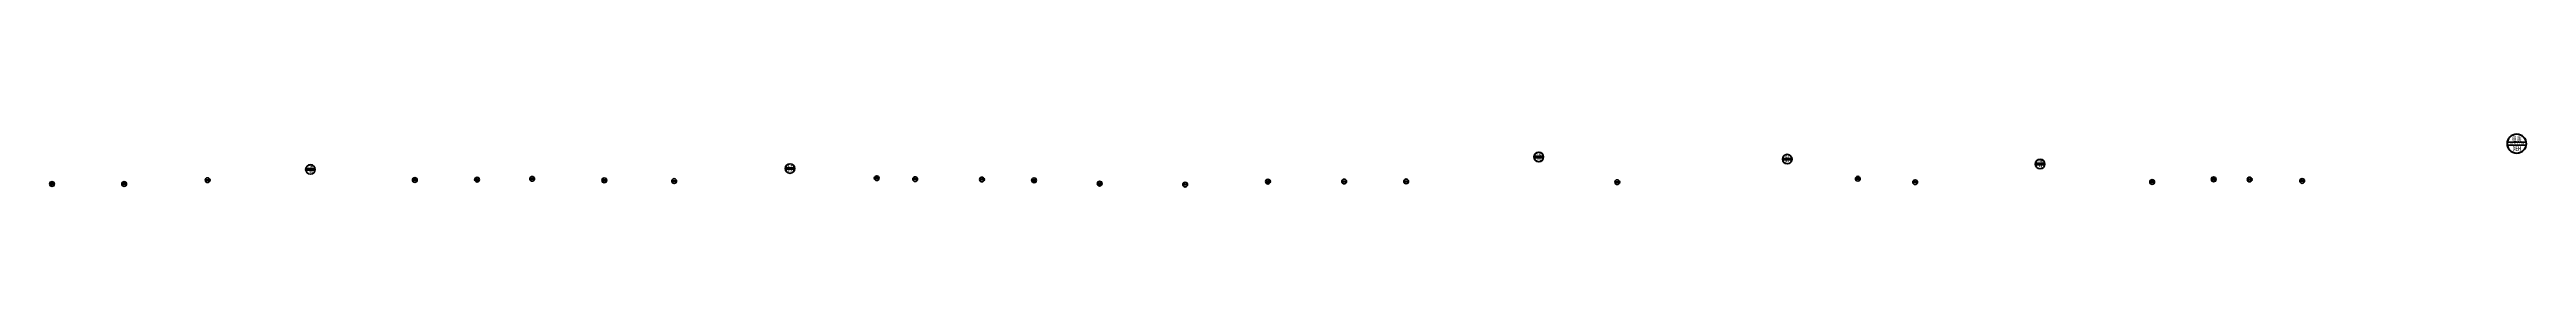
# Model space of a CAD drawing. Header units: millimetres. Extents: x -40286265 to 104648, y -86649 to -49135.
# Drawn here: x 46290 to 61606, y -85138 to -84810 of the extents above; entities that cross this region are included whole.
import ezdxf
from ezdxf.enums import TextEntityAlignment as Align

# ---------------------------------------------------------------- set-up
doc = ezdxf.new("R2010")
doc.units = ezdxf.units.MM
doc.header["$LTSCALE"] = 0.5
doc.layers.add('印章专用-组装', color=1, linetype='Continuous', lineweight=80)
doc.styles.add('国标', font='simfang.ttf', dxfattribs={"width": 0.8})

# ---------------------------------------------------------------- blocks, each defined once
blk = doc.blocks.new('组装章')
at = {"layer": '印章专用-组装', "lineweight": 35}
h = blk.add_hatch(color=256, dxfattribs=at)
h.paths.add_polyline_path([(-15, 0, 1), (15, 0, 1)])
h.paths.add_polyline_path([(14.5, 0, -1), (-14.5, 0, -1)], flags=16)
for p, q in [((-14.3, 2.5), (14.3, 2.5)), ((-14.3, -2.5), (14.3, -2.5))]:
    blk.add_line(p, q, dxfattribs=at)
for radius in [15, 14.5]:
    blk.add_circle((0, 0), radius, dxfattribs=at)
at = {"layer": '印章专用-组装', "color": 4, "style": '国标', "width": 0.8}
blk.add_text('DEH', height=6.56, dxfattribs=at).set_placement((0, -10.7), align=Align.CENTER)
at = {"layer": '印章专用-组装', "color": 2, "style": '国标', "width": 0.8}
blk.add_attdef('XXXX.XX.XX', text='', height=3.5, dxfattribs=at).set_placement((0.4, 0.1), align=Align.MIDDLE_CENTER)
at = {"layer": '印章专用-组装', "color": 3, "style": '国标', "width": 0.8}
blk.add_attdef('组装', text='', height=6.6, dxfattribs=at).set_placement((0, 7.4), align=Align.MIDDLE_CENTER)
blk = doc.blocks.new('YZ-ZZ')
at = {"layer": '印章专用-组装'}
blk.add_blockref('组装章', (0.6, 0), dxfattribs=at).add_auto_attribs({'组装': '组装', 'XXXX.XX.XX': '2018.12.04'})

msp = doc.modelspace()

# ---------------------------------------------------------------- block references
at = {"layer": '印章专用-组装'}
for p, xscale, yscale, zscale in [((61543.239, -84869.558), 4, 4, 4), ((47901.931, -85029.294), 2, 2, 2), ((50867.125, -85023.615), 2, 2, 2), ((55497.231, -84952.235), 2, 2, 2), ((57033.341, -84965.616), 2, 2, 2), ((58597.359, -84996.082), 2, 2, 2)]:
    msp.add_blockref('YZ-ZZ', p, dxfattribs=dict(at, xscale=xscale, yscale=yscale, zscale=zscale))
for p in [(46303.967, -85119.834), (46750.864, -85119.834), (47266.229, -85095.737), (48548.161, -85095.049), (48932.699, -85092.504), (49273.383, -85087.692), (49719.359, -85096.994), (50151.6, -85101.64), (51403.951, -85083.972), (51641.432, -85090.087), (52054.373, -85092.192), (52376.994, -85096.953), (52782.346, -85117.382), (53311.406, -85123.368), (53823.065, -85104.874), (54294.598, -85103.846), (54678.068, -85103.671), (55982.974, -85108.217), (57470.401, -85087.02), (57825.122, -85108.806), (59290.919, -85107.373), (59670.7, -85090.877), (59893.113, -85091.832), (60218.27, -85100.643)]:
    msp.add_blockref('YZ-ZZ', p, dxfattribs=at)

doc.saveas('drawing.dxf')
